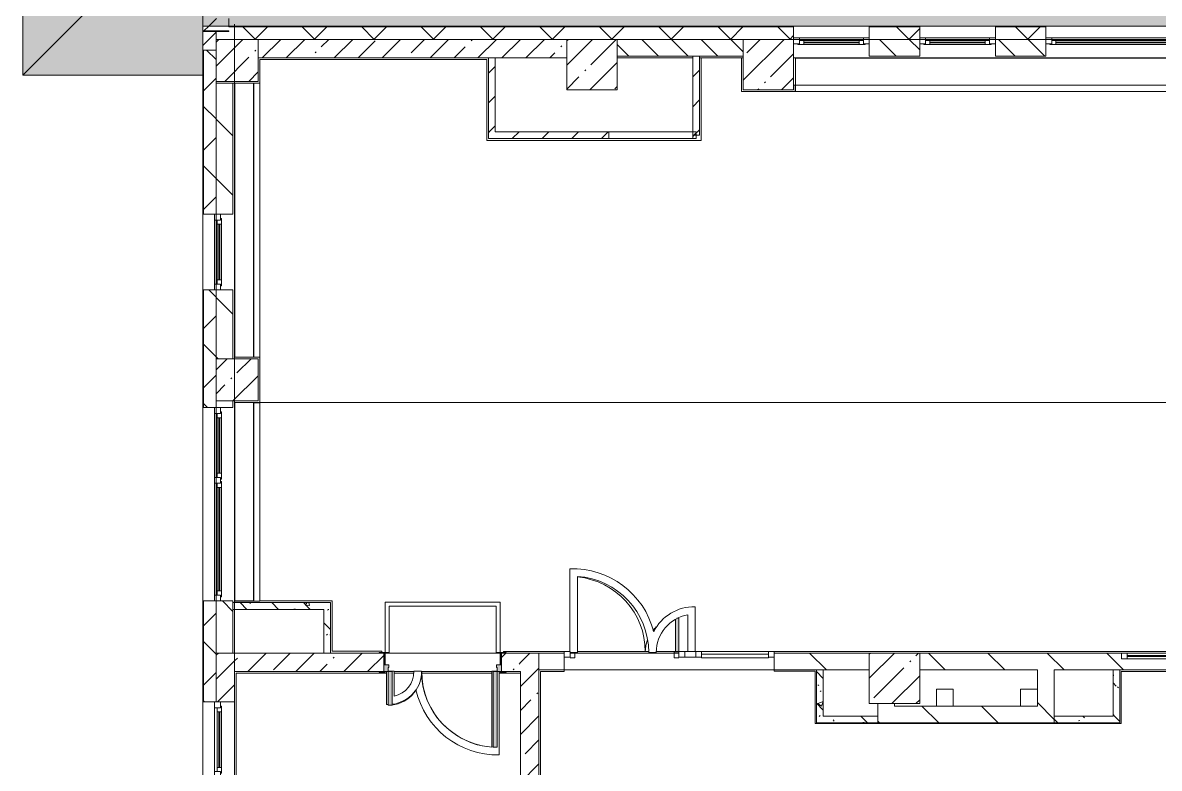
# Model space of a CAD drawing. Header units: millimetres. Extents: x 35355 to 234366, y -8553 to 29000.
# Drawn here: x 104945 to 118466, y 6530 to 15398 of the extents above; entities that cross this region are included whole.
import ezdxf

# ---------------------------------------------------------------- set-up
doc = ezdxf.new("R2010")
doc.units = ezdxf.units.MM
for name, color, linetype, lineweight in [('A-DETL-1', 7, 'Continuous', 5), ('A-GENM', 7, 'Continuous', 5), ('A-GLAZ-2', 7, 'Continuous', 5), ('A-GLAZ-CURT-3', 7, 'Continuous', 5), ('A-GLAZ-CWMG-3', 7, 'Continuous', 5), ('A-WALL', 7, 'Continuous', 9), ('A-WALL-2', 7, 'Continuous', 5), ('I-WALL-3', 7, 'Continuous', 5), ('S-COLS-1', 7, 'Continuous', 5), ('Оси', 7, 'Continuous', 9)]:
    doc.layers.add(name, color=color, linetype=linetype, lineweight=lineweight)
doc.layers.add('A-DETL-GENF-2', color=7, linetype='Continuous', lineweight=9, true_color=0xc0c0c0, transparency=0.4)
for name, color, linetype, lineweight, true_color in [('A-DETL-GENF-3', 7, 'Continuous', 5, 0xaaaaaa), ('A-DOOR-3', 7, 'Continuous', 5, 0xaaaaaa), ('A-DOOR-4', 7, 'Continuous', 5, 0xe2e2e2), ('A-DOOR-FRAM-4', 7, 'Continuous', 5, 0xe2e2e2), ('A-DOOR-FRAM-5', 7, 'Continuous', 5, 0xaaaaaa), ('A-FLOR-2', 7, 'Continuous', 5, 0xaaaaaa), ('A-GENM-1', 7, 'Continuous', 5, 0x737373), ('A-WALL-3', 7, 'Continuous', 5, 0x737373), ('I-WALL-2', 7, 'Continuous', 5, 0x737373), ('I-WALL-4', 7, 'Continuous', 5, 0x787878)]:
    doc.layers.add(name, color=color, linetype=linetype, lineweight=lineweight, true_color=true_color)
pattern_1 = [(135, (107356.5, 0), (-353.553, -353.553), [])]
pattern_2 = [(45, (107356.5, 0), (-353.5534, 353.5534), []), (135, (107356.5, 0), (-353.5534, -353.5534), [])]
pattern_3 = [(45, (107356.5, 0), (-285.123, 285.123), []), (45, (107641.6, 0), (-285.123, 285.123), [504.031, -100.806, 16.764, -84.042])]
pattern_4 = [(135, (107356.5, 0), (-377.17, -377.17), [533.4, -88.9, 17.78, -88.9]), (135, (107356.5, 376.94), (-377.17, -377.17), []), (50, (107356.5, 0), (637.645, -55.787), [66.675, -733.425]), (355, (107356.5, 0), (-123.35, 668.7), [53.34, -586.74]), (100.451, (107409.6, -4.65), (514.3, 612.908), [56.665, -623.315]), (46.184, (107356.5, 177.8), (948.776, -147.15), [100.01, -1100.14]), (96.636, (107435.6, 165.5), (830.91, 865.997), [85, -934.97]), (351.184, (107356.5, 177.8), (830.92, 865.99), [80.01, -880.11]), (21, (107445.4, 133.35), (530.65, -357.928), [66.675, -733.425]), (326, (107445.4, 133.35), (216.308, 644.66), [53.34, -586.74]), (71.451, (107489.6, 103.5), (746.96, 286.724), [56.665, -623.315]), (37.5, (107356.5, 0), (10.8105, 295.9426), [16.764, -562.864, 16.764, -578.866, -588.962]), (37.5, (107356.5, 0), (10.8105, 295.9426), [-1175.258, 16.764, -572.198]), (7.5, (107356.5, 0), (233.869, 350.632), [16.764, -322.834, 16.764, -549.529, -224.472]), (7.5, (107356.5, 0), (233.869, 350.632), [-905.891, 16.764, -207.708]), (327.5, (107158.24, 0), (474.568, -20.0513), [16.764, -205.486, 16.764, -676.656, -920.115]), (327.5, (107158.24, 0), (474.568, -20.0513), [-915.67, 16.764, -903.351]), (317.5, (107069.34, 0), (518.452, 88.993), [16.764, -272.161, 16.764, -443.738, -653.415]), (317.5, (107069.34, 0), (518.452, 88.993), [-749.427, 16.764, -636.65])]
pattern_5 = [(45, (107356.5, 0), (-176.7767, 176.7767), [])]

# ---------------------------------------------------------------- blocks, each defined once
blk = doc.blocks.new('парапет1 - парапет-18629556-3_6_2_птичка')
at = {"layer": 'A-GENM'}
for p, q in [((-2411, 14773), (-2411, 27400)), ((-268, 14773), (-2411, 14773))]:
    blk.add_line(p, q, dxfattribs=at)
at = {"layer": 'A-GENM-1'}
for p, q in [((-2409, 14775), (-1702, 15482)), ((-268, 15482), (-268, 14775))]:
    blk.add_line(p, q, dxfattribs=at)
blk = doc.blocks.new('BSC_Колонна _Прямоугольная - 500х500-V89-3_6_2_птичка')
at = {"layer": 'S-COLS-1'}
h = blk.add_hatch(dxfattribs=at)
h.set_pattern_fill('FP_116', color=256, style=0, pattern_type=2)
h.set_pattern_definition([(45, (-140, -14950), (-285.123, 285.123), []), (45, (145.12, -14950), (-285.123, 285.123), [504.031, -100.806, 16.764, -84.042])])
h.paths.add_polyline_path([(-250, -250), (250, -250), (250, 250), (-250, 250)])
for p, q in [((250, 250), (-250, 250)), ((-250, 250), (-250, -250)), ((250, -250), (250, 250)), ((-250, -250), (250, -250))]:
    blk.add_line(p, q, dxfattribs=at)
blk = doc.blocks.new('120_Окно_СКБ_1Ст - 120_Окно_СКБ_1Ст 900х2500_h_-20664874-3_6_2_птичка')
at = {"layer": 'A-GLAZ-2'}
for p, q in [((-450, -127), (-450, -57)), ((-450, -57), (-380, -57)), ((450, -57), (-450, -57)), ((-380, -127), (-450, -127)), ((-450, -127), (-400, -127)), ((-380, -127), (-400, -127)), ((-400, -127), (-400, -137)), ((-380, -57), (-380, -127)), ((380, -87), (-380, -87)), ((-380, -87), (-380, -127)), ((-330, -137), (-330, -87)), ((-330, -107), (330, -107)), ((330, -117), (-330, -117)), ((330, -137), (330, -87)), ((380, -127), (380, -57)), ((380, -57), (450, -57)), ((380, -127), (380, -87)), ((450, -127), (380, -127)), ((400, -127), (380, -127)), ((400, -127), (450, -127)), ((400, -137), (400, -127)), ((450, -57), (450, -127)), ((-400, -137), (400, -137)), ((400, -137), (-400, -137))]:
    blk.add_line(p, q, dxfattribs=at)
blk = doc.blocks.new('120_Окно_СКБ_2Ст - 120_Окно_СКБ_2Ст 2100х2400 _мал створка справа_-22446225-3_6_2_птичка')
at = {"layer": 'A-GLAZ-2'}
for p, q in [((-1050, -127), (-1050, -57)), ((-1050, -57), (-980, -57)), ((1050, -57), (-1050, -57)), ((-980, -127), (-1050, -127)), ((-1050, -127), (-1000, -127)), ((-980, -127), (-1000, -127)), ((-1000, -127), (-1000, -137)), ((-980, -57), (-980, -127)), ((150, -87), (-980, -87)), ((-980, -87), (-980, -127)), ((-930, -137), (-930, -87)), ((-930, -107), (100, -107)), ((100, -117), (-930, -117)), ((100, -137), (100, -87)), ((150, -127), (150, -57)), ((150, -57), (220, -57)), ((150, -127), (150, -87)), ((220, -127), (150, -127)), ((170, -127), (150, -127)), ((170, -127), (200, -127)), ((170, -137), (170, -127)), ((220, -127), (200, -127)), ((200, -127), (200, -137)), ((220, -57), (220, -127)), ((980, -87), (220, -87)), ((220, -87), (220, -127)), ((270, -137), (270, -87)), ((270, -107), (930, -107)), ((930, -117), (270, -117)), ((930, -137), (930, -87)), ((980, -127), (980, -57)), ((980, -57), (1050, -57)), ((980, -127), (980, -87)), ((1050, -127), (980, -127)), ((1000, -127), (980, -127)), ((1000, -127), (1050, -127)), ((1000, -137), (1000, -127)), ((1050, -57), (1050, -127)), ((-1000, -137), (170, -137)), ((170, -137), (-1000, -137)), ((200, -137), (1000, -137)), ((1000, -137), (200, -137))]:
    blk.add_line(p, q, dxfattribs=at)
blk = doc.blocks.new('120_Окно_СКБ_2Ст - 120_Окно_СКБ_2Ст 2300х2500 _мал створка справа_-22272277-3_6_2_птичка')
at = {"layer": 'A-GLAZ-2'}
for p, q in [((-1150, -127), (-1150, -57)), ((-1150, -57), (-1080, -57)), ((1150, -57), (-1150, -57)), ((-1080, -127), (-1150, -127)), ((-1150, -127), (-1100, -127)), ((-1080, -127), (-1100, -127)), ((-1100, -127), (-1100, -137)), ((-1080, -57), (-1080, -127)), ((250, -87), (-1080, -87)), ((-1080, -87), (-1080, -127)), ((-1030, -137), (-1030, -87)), ((-1030, -107), (200, -107)), ((200, -117), (-1030, -117)), ((200, -137), (200, -87)), ((250, -127), (250, -57)), ((250, -57), (320, -57)), ((250, -127), (250, -87)), ((320, -127), (250, -127)), ((270, -127), (250, -127)), ((270, -127), (300, -127)), ((270, -137), (270, -127)), ((320, -127), (300, -127)), ((300, -127), (300, -137)), ((320, -57), (320, -127)), ((1080, -87), (320, -87)), ((320, -87), (320, -127)), ((370, -137), (370, -87)), ((370, -107), (1030, -107)), ((1030, -117), (370, -117)), ((1030, -137), (1030, -87)), ((1080, -127), (1080, -57)), ((1080, -57), (1150, -57)), ((1080, -127), (1080, -87)), ((1150, -127), (1080, -127)), ((1100, -127), (1080, -127)), ((1100, -127), (1150, -127)), ((1100, -137), (1100, -127)), ((1150, -57), (1150, -127)), ((-1100, -137), (270, -137)), ((270, -137), (-1100, -137)), ((300, -137), (1100, -137)), ((1100, -137), (300, -137))]:
    blk.add_line(p, q, dxfattribs=at)
blk = doc.blocks.new('110_Дверь_СКБ_2Ст - Д-1 Лестничная клетка EIS60-24280000-3_6_2_птичка')
at = {"layer": 'A-DOOR-4'}
for points in [[(-637.5, 1010), (-637.5, 110), (-587.5, 110), (-587.5, 1010)], [(612.5, 510), (612.5, 110), (662.5, 110), (662.5, 510)], [(712.5, 30), (697.5, 30), (697.5, -110), (712.5, -110)]]:
    blk.add_hatch(color=256, dxfattribs=at).paths.add_polyline_path(points)
h = blk.add_hatch(color=256, dxfattribs=at)
h.paths.add_polyline_path([(712.5, 110), (662.5, 110), (662.5, 60), (652.5, 60), (652.5, 30), (712.5, 30), (712.5, 38.8)])
h.paths.add_polyline_path([(-687.5, 110), (-687.5, 30), (-627.5, 30), (-627.5, 60), (-637.5, 60), (-637.5, 110)])
at = {"layer": 'A-DOOR-FRAM-4'}
for points in [[(-742.5, 118), (-742.5, 110), (-672.5, 110), (-672.5, 118)], [(-672.5, 30), (-687.5, 30), (-687.5, -110), (-672.5, -110)], [(767.5, 118), (697.5, 118), (697.5, 110), (767.5, 110)], [(-672.5, -110), (-742.5, -110), (-742.5, -118), (-672.5, -118)], [(697.5, -110), (697.5, -118), (767.5, -118), (767.5, -110)]]:
    blk.add_hatch(color=256, dxfattribs=at).paths.add_polyline_path(points)
at = {"layer": 'A-DOOR-3'}
for p, q in [((-637.5, 1010), (-637.5, 110)), ((-587.5, 1010), (-637.5, 1010)), ((-587.5, 110), (-587.5, 1010)), ((662.5, 510), (612.5, 510)), ((612.5, 510), (612.5, 110)), ((662.5, 110), (662.5, 510)), ((-637.5, 110), (-587.5, 110)), ((612.5, 110), (662.5, 110))]:
    blk.add_line(p, q, dxfattribs=at)
for centre, radius, start, end in [((-637.5, 110), 900, 0, 90), ((662.5, 110), 400, 90, 180)]:
    blk.add_arc(centre, radius, start, end, dxfattribs=at)
at = {"layer": 'A-DOOR-FRAM-5'}
for p, q in [((-672.5, 118), (-742.5, 118)), ((-742.5, 118), (-742.5, 110)), ((-742.5, 110), (-672.5, 110)), ((-637.5, 110), (-687.5, 110)), ((-687.5, 110), (-687.5, 30)), ((-687.5, 30), (-627.5, 30)), ((-672.5, 30), (-687.5, 30)), ((-687.5, 30), (-687.5, -110)), ((-672.5, 110), (-672.5, 118)), ((-672.5, -110), (-672.5, 30)), ((-637.5, 60), (-637.5, 110)), ((-627.5, 60), (-637.5, 60)), ((-627.5, 30), (-627.5, 60)), ((662.5, 60), (652.5, 60)), ((652.5, 60), (652.5, 30)), ((652.5, 30), (712.5, 30)), ((662.5, 110), (662.5, 60)), ((712.5, 110), (662.5, 110)), ((767.5, 118), (697.5, 118)), ((697.5, 118), (697.5, 110)), ((697.5, 110), (767.5, 110)), ((712.5, 30), (697.5, 30)), ((697.5, 30), (697.5, -110)), ((712.5, 30), (712.5, 110)), ((712.5, -110), (712.5, 30)), ((767.5, 110), (767.5, 118)), ((-672.5, -110), (-742.5, -110)), ((-742.5, -110), (-742.5, -118)), ((-742.5, -118), (-672.5, -118)), ((-687.5, -110), (-672.5, -110)), ((-672.5, -118), (-672.5, -110)), ((697.5, -110), (712.5, -110)), ((767.5, -110), (697.5, -110)), ((697.5, -110), (697.5, -118)), ((697.5, -118), (767.5, -118)), ((767.5, -118), (767.5, -110))]:
    blk.add_line(p, q, dxfattribs=at)
blk = doc.blocks.new('120_Окно_СКБ_2Ст - 120_Окно_СКБ_2Ст 3100х2500 _мал_створка слева_ 2-V116-3_6_2_птичка')
at = {"layer": 'A-GLAZ-2'}
for p, q in [((-1550, -127), (-1550, -57)), ((-1550, -57), (-1480, -57)), ((1550, -57), (-1550, -57)), ((-1480, -127), (-1550, -127)), ((-1550, -127), (-1500, -127)), ((-1480, -127), (-1500, -127)), ((-1500, -127), (-1500, -137)), ((-1480, -57), (-1480, -127)), ((650, -87), (-1480, -87)), ((-1480, -87), (-1480, -127)), ((-1430, -137), (-1430, -87)), ((-1430, -107), (600, -107)), ((600, -117), (-1430, -117)), ((600, -137), (600, -87)), ((650, -127), (650, -57)), ((650, -57), (720, -57)), ((650, -127), (650, -87)), ((720, -127), (650, -127)), ((670, -127), (650, -127)), ((670, -127), (700, -127)), ((670, -137), (670, -127)), ((720, -127), (700, -127)), ((700, -127), (700, -137)), ((720, -57), (720, -127)), ((1480, -87), (720, -87)), ((720, -87), (720, -127)), ((770, -137), (770, -87)), ((770, -107), (1430, -107)), ((1430, -117), (770, -117)), ((1430, -137), (1430, -87)), ((1480, -127), (1480, -57)), ((1480, -57), (1550, -57)), ((1480, -127), (1480, -87)), ((1550, -127), (1480, -127)), ((1500, -127), (1480, -127)), ((1500, -127), (1550, -127)), ((1500, -137), (1500, -127)), ((1550, -57), (1550, -127)), ((-1500, -137), (670, -137)), ((670, -137), (-1500, -137)), ((700, -137), (1500, -137)), ((1500, -137), (700, -137))]:
    blk.add_line(p, q, dxfattribs=at)
blk = doc.blocks.new('BSC_Колонна _Прямоугольная - 600х600-V172-3_6_2_птичка')
at = {"layer": 'S-COLS-1'}
h = blk.add_hatch(dxfattribs=at)
h.set_pattern_fill('FP_156', color=256, style=0, pattern_type=2)
h.set_pattern_definition([(45, (-7960, -7600), (-285.123, 285.123), []), (45, (-7674.88, -7600), (-285.123, 285.123), [504.031, -100.806, 16.764, -84.042])])
h.paths.add_polyline_path([(300, -300), (300, 300), (-300, 300), (-300, -300)])
for p, q in [((300, 300), (-300, 300)), ((-300, 300), (-300, -300)), ((300, -300), (300, 300)), ((-300, -300), (300, -300))]:
    blk.add_line(p, q, dxfattribs=at)
blk = doc.blocks.new('120_Окно_СКБ_1Ст - 120_Окно_СКБ_1Ст_900х2500_h_-20705657-3_6_2_птичка')
at = {"layer": 'A-GLAZ-2'}
for p, q in [((-450, -127), (-450, -57)), ((-450, -57), (-380, -57)), ((450, -57), (-450, -57)), ((-380, -127), (-450, -127)), ((-450, -127), (-400, -127)), ((-380, -127), (-400, -127)), ((-400, -127), (-400, -137)), ((-380, -57), (-380, -127)), ((380, -87), (-380, -87)), ((-380, -87), (-380, -127)), ((-330, -137), (-330, -87)), ((-330, -107), (330, -107)), ((330, -117), (-330, -117)), ((330, -137), (330, -87)), ((380, -127), (380, -57)), ((380, -57), (450, -57)), ((380, -127), (380, -87)), ((450, -127), (380, -127)), ((400, -127), (380, -127)), ((400, -127), (450, -127)), ((400, -137), (400, -127)), ((450, -57), (450, -127)), ((-400, -137), (400, -137)), ((400, -137), (-400, -137))]:
    blk.add_line(p, q, dxfattribs=at)
blk = doc.blocks.new('BSC_Колонна _Прямоугольная - 500х500-V178-3_6_2_птичка')
at = {"layer": 'S-COLS-1'}
h = blk.add_hatch(dxfattribs=at)
h.set_pattern_fill('FP_166', color=256, style=0, pattern_type=2)
h.set_pattern_definition([(45, (-140, -11150), (-285.123, 285.123), []), (45, (145.12, -11150), (-285.123, 285.123), [504.031, -100.806, 16.764, -84.042])])
h.paths.add_polyline_path([(250, -250), (250, 250), (-250, 250), (-250, -250), (-137, -250)])
for p, q in [((250, 250), (-250, 250)), ((-250, 250), (-250, -250)), ((250, -250), (250, 250)), ((-250, -250), (250, -250))]:
    blk.add_line(p, q, dxfattribs=at)
blk = doc.blocks.new('Прямоугольный импост - 50 x 70 мм-V209-3_6_2_птичка')
at = {"layer": 'A-GLAZ-CWMG-3'}
for p, q in [((-70, 35), (0, 35)), ((-70, -35), (-70, 35)), ((0, 35), (0, -35)), ((0, -35), (-70, -35))]:
    blk.add_line(p, q, dxfattribs=at)
blk = doc.blocks.new('Дверь_Витражная_остекление_ - ДВН_ДАО_Главный вход_1200 в свету-V210-3_6_2_птичка')
at = {"layer": 'A-DOOR-4'}
blk.add_hatch(color=256, dxfattribs=at).paths.add_polyline_path([(647, 30), (647, 430), (635, 430), (607, 416), (607, 30), (626, 30)])
at = {"layer": 'A-DETL-GENF-3'}
for p, q in [((607, 416), (607, 30)), ((647, 430), (635, 430)), ((647, 35), (647, 430)), ((-592, -40), (-592, 23)), ((592, -40), (592, 30)), ((592, 30), (647, 30)), ((607, 30), (647, 30)), ((-647, -40), (-592, -40)), ((647, -40), (592, -40))]:
    blk.add_line(p, q, dxfattribs=at)
at = {"layer": 'A-DOOR-3'}
blk.add_line((647, 430), (647, 35), dxfattribs=at)
for centre, radius, start, end in [((-647, 30), 895, 360, 84.2645), ((647, 30), 400, 90, 93.429), ((647, 30), 400, 132.2351, 140.3871), ((647, 30), 400, 159.4182, 180)]:
    blk.add_arc(centre, radius, start, end, dxfattribs=at)
blk = doc.blocks.new('Системная панель - Стемалит - 40мм-32257327-3_6_2_птичка')
at = {"layer": 'A-GLAZ-CURT-3'}
for p, q in [((65, 35), (-65, 35)), ((-65, 35), (-65, -35)), ((65, -35), (65, 35)), ((-65, -35), (65, -35))]:
    blk.add_line(p, q, dxfattribs=at)
blk = doc.blocks.new('Прямоугольный импост - 50 x 70 мм-31687886-3_6_2_птичка')
at = {"layer": 'A-GLAZ-CWMG-3'}
for p, q in [((-35, 35), (35, 35)), ((-35, -35), (-35, 35)), ((35, 35), (35, -35)), ((35, -35), (-35, -35))]:
    blk.add_line(p, q, dxfattribs=at)
blk = doc.blocks.new('Прямоугольный импост - 50 x 70 мм-31701779-3_6_2_птичка')
at = {"layer": 'A-GLAZ-CWMG-3'}
for p, q in [((0, 35), (-70, 35)), ((-70, 35), (-70, -35)), ((0, -35), (0, 35)), ((-70, -35), (0, -35))]:
    blk.add_line(p, q, dxfattribs=at)
blk = doc.blocks.new('Системная панель - Стекло - 40мм-V211-3_6_2_птичка')
at = {"layer": 'A-GLAZ-CURT-3'}
for p, q in [((397.5, 0), (-397.5, 0)), ((-397.5, 0), (-397.5, -40)), ((397.5, -40), (397.5, 0)), ((-397.5, -40), (397.5, -40))]:
    blk.add_line(p, q, dxfattribs=at)
blk = doc.blocks.new('Прямоугольный импост - 50 x 70 мм-31702100-3_6_2_птичка')
at = {"layer": 'A-GLAZ-CWMG-3'}
for p, q in [((-35, 35), (35, 35)), ((-35, -35), (-35, 35)), ((35, 35), (35, -35)), ((35, -35), (-35, -35))]:
    blk.add_line(p, q, dxfattribs=at)
blk = doc.blocks.new('Прямоугольный импост - 50 x 70 мм-31720914-3_6_2_птичка')
at = {"layer": 'A-GLAZ-CWMG-3'}
blk.add_line((32940, 7920), (32145, 7920), dxfattribs=at)
blk = doc.blocks.new('120_Окно_СКБ_1Ст - 120_Окно_СКБ_1Ст 400х800 EI30-24230873-3_6_2_птичка')
at = {"layer": 'A-GLAZ-2'}
for p, q in [((-400, 30), (-400, 100)), ((-400, 100), (-330, 100)), ((400, 100), (-400, 100)), ((-330, 30), (-400, 30)), ((-400, 30), (400, 30)), ((-330, 100), (-330, 30)), ((330, 70), (-330, 70)), ((330, 60), (-330, 60)), ((330, 30), (330, 100)), ((330, 100), (400, 100)), ((400, 30), (330, 30)), ((400, 100), (400, 30))]:
    blk.add_line(p, q, dxfattribs=at)
blk = doc.blocks.new('Зашивка приборов отопления34 - Зашивка приборов отопления-33324488-3_6_2_птичка')
at = {"layer": 'A-WALL-2'}
for p, q in [((34188, 26888), (34188, 26567)), ((40348, 26888), (34188, 26888)), ((40348, 26567), (40348, 26888)), ((34188, 26567), (40348, 26567)), ((40348, 26567), (34188, 26567)), ((34188, 26567), (34188, 26492)), ((40348, 26492), (40348, 26567)), ((34188, 26492), (40348, 26492))]:
    blk.add_line(p, q, dxfattribs=at)
blk = doc.blocks.new('Зашивка приборов отопления35 - Зашивка приборов отопления-33324623-3_6_2_птичка')
at = {"layer": 'A-WALL-2'}
for p, q in [((34188, 26793), (34188, 26567)), ((37448, 26793), (34188, 26793)), ((37448, 26567), (37448, 26793)), ((34188, 26567), (37448, 26567)), ((37448, 26567), (34188, 26567)), ((34188, 26567), (34188, 26492)), ((37448, 26492), (37448, 26567)), ((34188, 26492), (37448, 26492))]:
    blk.add_line(p, q, dxfattribs=at)
blk = doc.blocks.new('Зашивка приборов отопления36 - Зашивка приборов отопления-33324807-3_6_2_птичка')
at = {"layer": 'A-WALL-2'}
for p, q in [((34188, 26793), (34188, 26567)), ((36549, 26793), (34188, 26793)), ((36549, 26567), (36549, 26793)), ((34188, 26567), (36549, 26567)), ((36545, 26567), (34188, 26567)), ((34188, 26567), (34188, 26492)), ((36545, 26492), (36545, 26567)), ((34188, 26492), (36545, 26492))]:
    blk.add_line(p, q, dxfattribs=at)

msp = doc.modelspace()

# ---------------------------------------------------------------- hatches: boundary and pattern name
at = {"layer": 'A-DETL-GENF-2'}
msp.add_hatch(color=256, dxfattribs=at).paths.add_polyline_path([(104947.4, 14774.9), (107088.5, 14774.9), (107088.5, 15358), (146116.5, 15358), (146116.5, 23888.3), (141284.6, 23888.3), (141284.6, 27398.1), (104947.4, 27398.1), (104947.4, 15271.3)])
at = {"layer": 'A-WALL-2'}
h = msp.add_hatch(dxfattribs=at)
h.set_pattern_fill('FP_99', color=256, style=0, pattern_type=2)
h.set_pattern_definition(pattern_2)
h.paths.add_polyline_path([(136257.6, 15200), (139466.5, 15200), (139466.5, 15350), (137373.5, 15349), (137373.5, 15288), (137366.5, 15285), (136593.5, 15288), (136593.5, 15350), (132966.7, 15349), (132966.7, 15288), (132959.7, 15285), (131786.7, 15288), (131786.7, 15350), (127146.5, 15349), (127146.5, 15288), (127139.5, 15285), (126366.5, 15288), (126366.5, 15350), (122139.5, 15349), (122139.5, 15288), (122132.5, 15285), (121959.5, 15288), (121959.3, 15350), (120216.5, 15350), (120216.5, 15200), (134393.3, 15200)])
h.paths.add_polyline_path([(145666.6, 15200), (145666.6, 15350), (145166.5, 15350), (145166.5, 15200), (145579.5, 15200)])
h.paths.add_polyline_path([(142016.5, 15200), (142766.5, 15200), (142766.5, 15350), (142016.5, 15350)])
h.paths.add_polyline_path([(140966.5, 15200), (141116.5, 15200), (141116.5, 15350), (140966.5, 15350), (140966.5, 15271.3)])
h.paths.add_polyline_path([(116516.5, 15200), (117116.5, 15200), (117116.5, 15350), (116516.5, 15350)])
h.paths.add_polyline_path([(113516.5, 15200), (114116.5, 15200), (114116.5, 15350), (107396.5, 15350), (107396.5, 15293), (107246.5, 15293), (107246.5, 15200), (112020.9, 15200)])
h.paths.add_polyline_path([(115616.5, 15200), (115616.5, 15350), (115016.5, 15350), (115016.5, 15200)])
h.paths.add_polyline_path([(140596.5, 15200), (140591.5, 15350), (140366.5, 15350), (140366.5, 15200)])
h = msp.add_hatch(dxfattribs=at)
h.set_pattern_fill('FP_97', color=256, style=0, pattern_type=2)
h.set_pattern_definition([(135, (107356.5, 0), (-176.7767, -176.7767), [])])
h.paths.add_polyline_path([(120410.5, 15000), (121066.5, 15000), (121066.5, 15200), (120216.5, 15200), (120216.5, 15000), (120317.7, 15000)])
h.paths.add_polyline_path([(112016.5, 15000), (113516.5, 15000), (113516.5, 15200), (112016.5, 15200)])
h.paths.add_polyline_path([(116681.8, 15000), (117116.5, 15000), (117116.5, 15200), (116516.5, 15200), (116516.5, 15000)])
h.paths.add_polyline_path([(115616.5, 15000), (115616.5, 15200), (115016.5, 15200), (115016.5, 15000)])
h = msp.add_hatch(dxfattribs=at)
h.set_pattern_fill('FP_99', color=256, style=0, pattern_type=2)
h.set_pattern_definition(pattern_2)
h.paths.add_polyline_path([(107088.5, 14973), (107096.5, 14973), (107096.5, 15073), (107088.5, 15073)])
h = msp.add_hatch(dxfattribs=at)
h.set_pattern_fill('FP_99', color=256, style=0, pattern_type=2)
h.set_pattern_definition(pattern_2)
h.paths.add_polyline_path([(107096.5, -100), (107246.5, -100), (107246.5, 5220), (107096.5, 5220), (107096.5, 1966.6)])
h.paths.add_polyline_path([(107096.5, 7320), (107246.5, 7320), (107246.5, 8520), (107096.5, 8520), (107096.5, 7751.2)])
h.paths.add_polyline_path([(107246.5, 10820), (107246.5, 12220), (107096.5, 12220), (107096.5, 10820)])
h.paths.add_polyline_path([(107096.5, 13120), (107246.5, 13120), (107246.5, 15073), (107096.5, 15073), (107096.5, 13535.9)])
h = msp.add_hatch(dxfattribs=at)
h.set_pattern_fill('FP_99', color=256, style=0, pattern_type=2)
h.set_pattern_definition(pattern_2)
h.paths.add_polyline_path([(107096.5, 14923), (107096.5, 14973), (107088.5, 14973), (107088.5, 14923)])
at = {"layer": 'I-WALL-3'}
h = msp.add_hatch(dxfattribs=at)
h.set_pattern_fill('FP_99', color=256, style=0, pattern_type=2)
h.set_pattern_definition(pattern_2)
h.paths.add_polyline_path([(107396.5, 15358), (107396.5, 15450), (107088.5, 15450), (107088.5, 15358), (107360, 15358)])
h = msp.add_hatch(dxfattribs=at)
h.set_pattern_fill('FP_99', color=256, style=0, pattern_type=2)
h.set_pattern_definition(pattern_2)
h.paths.add_polyline_path([(107088.5, 15300), (107396.5, 15300), (107396.5, 15358), (107088.5, 15358), (107088.5, 15341.3)])
h = msp.add_hatch(dxfattribs=at)
h.set_pattern_fill('FP_95', color=256, style=0, pattern_type=2)
h.set_pattern_definition(pattern_3)
h.paths.add_polyline_path([(107096.5, 15073), (107246.5, 15073), (107246.5, 15293), (107088.5, 15293), (107093.5, 15073)])
h = msp.add_hatch(dxfattribs=at)
h.set_pattern_fill('FP_95', color=256, style=0, pattern_type=2)
h.set_pattern_definition(pattern_3)
h.paths.add_polyline_path([(111416.5, 14980), (111416.5, 15200), (107746.5, 15200), (107746.5, 14980), (110566.5, 14980)])
h = msp.add_hatch(dxfattribs=at)
h.set_pattern_fill('FP_100', color=256, style=0, pattern_type=2)
h.set_pattern_definition(pattern_5)
h.paths.add_polyline_path([(110566.5, 14100), (110566.5, 14980), (110486.5, 14980), (110486.5, 14100)])
h = msp.add_hatch(dxfattribs=at)
h.set_pattern_fill('FP_100', color=256, style=0, pattern_type=2)
h.set_pattern_definition(pattern_5)
h.paths.add_polyline_path([(112996.5, 14060), (112996.5, 15000), (112916.5, 15000), (112916.5, 14060)])
h = msp.add_hatch(dxfattribs=at)
h.set_pattern_fill('FP_98', color=256, style=0, pattern_type=2)
h.set_pattern_definition(pattern_1)
h.paths.add_polyline_path([(107246.5, 7900), (107446.5, 7900), (107446.5, 8520), (107246.5, 8520), (107246.5, 8329.7)])
h.paths.add_polyline_path([(107246.5, 10820), (107446.5, 10820), (107446.5, 10900), (107246.5, 10900)])
h.paths.add_polyline_path([(107446.5, 11400), (107446.5, 12220), (107246.5, 12220), (107246.5, 11400), (107360, 11400)])
h.paths.add_polyline_path([(107246.5, 13120), (107446.5, 13120), (107446.5, 14680), (107246.5, 14680), (107246.5, 13535.9)])
h = msp.add_hatch(dxfattribs=at)
h.set_pattern_fill('FP_100', color=256, style=0, pattern_type=2)
h.set_pattern_definition(pattern_5)
h.paths.add_polyline_path([(112956.5, 14020), (112956.5, 14100), (112916.5, 14100), (112916.5, 14020)])
h.paths.add_polyline_path([(111916.5, 14020), (111916.5, 14100), (110486.5, 14100), (110486.5, 14020)])
h = msp.add_hatch(dxfattribs=at)
h.set_pattern_fill('FP_95', color=256, style=0, pattern_type=2)
h.set_pattern_definition(pattern_3)
h.paths.add_polyline_path([(107246.5, -100), (107466.5, -100), (107466.5, 5220), (107246.5, 5220), (107246.5, 1966.6)])
h.paths.add_polyline_path([(107466.5, 7320), (107466.5, 7900), (107246.5, 7900), (107246.5, 7320)])
h = msp.add_hatch(dxfattribs=at)
h.set_pattern_fill('FP_95', color=256, style=0, pattern_type=2)
h.set_pattern_definition(pattern_3)
h.paths.add_polyline_path([(110696.5, 7680), (110866.5, 7680), (110866.5, 7900), (110641.5, 7900), (110641.5, 7680)])
h.paths.add_polyline_path([(109224.3, 7680), (109241.5, 7680), (109241.5, 7900), (107466.5, 7900), (107466.5, 7680), (109186.5, 7680)])
h = msp.add_hatch(dxfattribs=at)
h.set_pattern_fill('FP_95', color=256, style=0, pattern_type=2)
h.set_pattern_definition(pattern_3)
h.paths.add_polyline_path([(111086.5, -100), (111086.5, 7900), (110866.5, 7900), (110866.5, -100)])
h = msp.add_hatch(dxfattribs=at)
h.set_pattern_fill('FP_98', color=256, style=0, pattern_type=2)
h.set_pattern_definition(pattern_1)
h.paths.add_polyline_path([(123566.5, 7700), (124016.5, 7700), (124016.5, 7900), (122365.8, 7900), (122365.8, 7700), (123486.5, 7700)])
h.paths.add_polyline_path([(111088.7, 7700), (111386.5, 7700), (111386.5, 7900), (111086.5, 7900), (111086.5, 7700)])
h.paths.add_polyline_path([(115016.5, 7700), (115016.5, 7900), (113886.5, 7900), (113886.5, 7700), (114467.5, 7700)])
h.paths.add_polyline_path([(115616.5, 7700), (119516.5, 7700), (119516.5, 7900), (118816.5, 7900), (118816.5, 7830), (118016.5, 7830), (118016.5, 7900), (115616.5, 7900), (115616.5, 7789.5)])
h.paths.add_polyline_path([(120925.8, 7700), (120925.8, 7900), (120116.5, 7900), (120116.5, 7700)])
h = msp.add_hatch(dxfattribs=at)
h.set_pattern_fill('FP_98', color=256, style=0, pattern_type=2)
h.set_pattern_definition(pattern_1)
h.paths.add_polyline_path([(117216.5, 7070), (117216.5, 7700), (117016.5, 7700), (117016.5, 7070)])
h = msp.add_hatch(dxfattribs=at)
h.set_pattern_fill('FP_98', color=256, style=0, pattern_type=2)
h.set_pattern_definition(pattern_1)
h.paths.add_polyline_path([(115316.5, 7070), (115316.5, 7300), (115116.5, 7300), (115116.5, 7070)])
h = msp.add_hatch(dxfattribs=at)
h.set_pattern_fill('FP_98', color=256, style=0, pattern_type=2)
h.set_pattern_definition(pattern_1)
h.paths.add_polyline_path([(117016.5, 7070), (117016.5, 7270), (115316.5, 7270), (115316.5, 7070), (115749.6, 7070)])
at = {"layer": 'I-WALL-4'}
h = msp.add_hatch(dxfattribs=at)
h.set_pattern_fill('FP_105', color=256, style=0, pattern_type=2)
h.set_pattern_definition(pattern_4)
h.paths.add_polyline_path([(108526.5, 8420), (108606.5, 8420), (108606.5, 8500), (107446.5, 8500), (107446.5, 8420), (108292.1, 8420)])
h = msp.add_hatch(dxfattribs=at)
h.set_pattern_fill('FP_105', color=256, style=0, pattern_type=2)
h.set_pattern_definition(pattern_4)
h.paths.add_polyline_path([(108606.5, 7900), (108606.5, 8420), (108526.5, 8420), (108526.5, 7900)])
h = msp.add_hatch(dxfattribs=at)
h.set_pattern_fill('FP_105', color=256, style=0, pattern_type=2)
h.set_pattern_definition(pattern_4)
h.paths.add_polyline_path([(114467.5, 7070), (114467.5, 7700), (114387.5, 7700), (114387.5, 7070)])
h = msp.add_hatch(dxfattribs=at)
h.set_pattern_fill('FP_105', color=256, style=0, pattern_type=2)
h.set_pattern_definition(pattern_4)
h.paths.add_polyline_path([(117996.5, 7150), (117996.5, 7700), (117916.5, 7700), (117916.5, 7150)])
h = msp.add_hatch(dxfattribs=at)
h.set_pattern_fill('FP_105', color=256, style=0, pattern_type=2)
h.set_pattern_definition(pattern_4)
h.paths.add_polyline_path([(115116.5, 7070), (115116.5, 7150), (114467.5, 7150), (114467.5, 7070)])
h = msp.add_hatch(dxfattribs=at)
h.set_pattern_fill('FP_105', color=256, style=0, pattern_type=2)
h.set_pattern_definition(pattern_4)
h.paths.add_polyline_path([(117216.5, 7070), (117996.5, 7070), (117996.5, 7150), (117216.5, 7150)])
at = {"layer": 'S-COLS-1'}
h = msp.add_hatch(dxfattribs=at)
h.set_pattern_fill('FP_95', color=256, style=0, pattern_type=2)
h.set_pattern_definition(pattern_3)
h.paths.add_polyline_path([(112016.5, 14600), (112016.5, 15200), (111416.5, 15200), (111416.5, 14600)])
h = msp.add_hatch(dxfattribs=at)
h.set_pattern_fill('FP_95', color=256, style=0, pattern_type=2)
h.set_pattern_definition(pattern_3)
h.paths.add_polyline_path([(113516.5, 14600), (114116.5, 14600), (114116.5, 15200), (113516.5, 15200), (113516.5, 15000)])

# ---------------------------------------------------------------- linework, layer by layer
at = {"layer": 'A-DETL-1'}
for p, q in [((104947.4, 27398.1), (104947.4, 14774.9)), ((107088.5, 14774.9), (107088.5, 15358)), ((107088.5, 15358), (145666.6, 15358)), ((104947.4, 14774.9), (107088.5, 14774.9))]:
    msp.add_line(p, q, dxfattribs=at)
at = {"layer": 'A-FLOR-2'}
for p, q in [((110467.5, 14959), (107767.5, 14959)), ((107767.5, 14959), (107767.5, 14679)), ((110467.5, 13999), (110467.5, 14959)), ((113496.5, 14979), (113017.5, 14979)), ((113017.5, 14979), (113017.5, 13999)), ((113496.5, 14580), (113496.5, 14979)), ((120297.7, 14980), (114116.5, 14980)), ((107466.5, 14680), (107466.5, 11420)), ((107691.5, 14680), (107466.5, 14680)), ((107691.5, 11420), (107691.5, 14680)), ((114116.5, 14655), (120297.7, 14655)), ((114136.5, 14655), (114136.5, 14580)), ((114136.5, 14580), (113496.5, 14580)), ((113017.5, 13999), (110467.5, 13999)), ((107466.5, 11420), (107691.5, 11420)), ((107767.5, 11419), (107767.5, 10880)), ((107467.5, 10880), (107467.5, 8521)), ((107691.5, 10880), (107467.5, 10880)), ((107691.5, 8521), (107691.5, 10880)), ((120317.7, 10880), (107692.5, 10880)), ((111454.6, 8902), (111454.6, 7920)), ((111544.6, 7907.6), (111544.6, 8810.8)), ((107467.5, 8521), (107691.5, 8521)), ((107767.5, 8521), (108626.5, 8521)), ((108626.5, 8521), (108626.5, 7921)), ((109256.3, 8506.5), (109256.3, 7908)), ((110626.2, 8506.5), (109256.3, 8506.5)), ((109306.3, 7906.5), (109306.3, 8456.5)), ((109306.3, 8456.5), (110576.2, 8456.5)), ((110576.2, 8456.5), (110576.2, 7906.5)), ((110626.2, 7906.5), (110626.2, 8506.5)), ((112943.8, 7920), (112943.8, 8451.5)), ((112856.3, 8354.4), (112856.3, 7920)), ((108626.5, 7921), (109216.5, 7921)), ((109216.5, 7921), (109216.5, 7908)), ((109256.5, 7906.5), (109306.3, 7906.5)), ((110576.2, 7906.5), (110626.2, 7906.5)), ((110666.5, 7908), (110666.5, 7920)), ((110666.5, 7920), (111386.5, 7920)), ((111456.5, 7907.6), (111544.6, 7907.6)), ((111544.6, 7920), (112392.2, 7920)), ((112392.9, 7907.6), (112482.9, 7907.6)), ((112483.9, 7920), (112751.5, 7920)), ((120940.7, 7920), (113886.5, 7920)), ((109273.5, 7659), (107486.5, 7659)), ((107486.5, 7659), (107486.5, 5520)), ((109273.5, 7680), (109273.5, 7288.3)), ((109363.5, 7682.7), (109291.5, 7682.7)), ((109363.5, 7385.6), (109363.5, 7682.7)), ((109597.4, 7659), (109363.5, 7659)), ((109689.7, 7682.7), (109599.7, 7682.7)), ((110524.7, 7659), (109691.1, 7659)), ((110591.5, 7682.7), (110524.7, 7682.7)), ((110524.7, 7682.7), (110524.7, 6780.4)), ((110614.7, 6687.9), (110614.7, 7680)), ((110866.5, 7659), (110614.7, 7659)), ((111386.5, 7680), (111106.5, 7680)), ((111106.5, 7680), (111106.5, 140.5)), ((111386.5, 7700), (111386.5, 7680)), ((113886.5, 7685.5), (113886.5, 7700)), ((114371.5, 7685.5), (113886.5, 7685.5)), ((114371.5, 7060.5), (114371.5, 7685.5)), ((118821.5, 7680.5), (118011.5, 7680.5)), ((118011.5, 7680.5), (118011.5, 7060.5)), ((115816.5, 7470), (116016.5, 7470)), ((115816.5, 7270), (115816.5, 7470)), ((116016.5, 7470), (116016.5, 7270)), ((116816.5, 7470), (117016.5, 7470)), ((116816.5, 7270), (116816.5, 7470)), ((118011.5, 7060.5), (114371.5, 7060.5))]:
    msp.add_line(p, q, dxfattribs=at)
for centre, radius, start, end in [((111487.9, 7907.6), 995, 14.33829, 91.91881), ((111487.9, 7907.6), 905, 360, 86.40894), ((112936.9, 7907.6), 544, 89.27649, 153.06648), ((112936.9, 7907.6), 454, 100.22924, 180), ((109294.7, 7682.7), 305, 283.0427, 0), ((110594.7, 7682.7), 905, 180, 265.56313), ((109294.7, 7682.7), 395, 276.84991, 326.45952), ((110594.7, 7682.7), 995, 192.67054, 271.1511), ((109294.7, 7682.7), 395, 266.92799, 269.53797)]:
    msp.add_arc(centre, radius, start, end, dxfattribs=at)
at = {"layer": 'A-WALL'}
for p, q in [((107088.5, 15300), (107396.5, 15300)), ((107088.5, 15295), (107396.5, 15295)), ((107396.5, 15293), (107246.5, 15293)), ((107246.5, 15293), (107246.5, 15200)), ((107396.5, 15358), (107396.5, 15350)), ((114116.5, 15353), (107396.5, 15353)), ((114116.5, 15350), (107396.5, 15350)), ((107396.5, 15300), (107396.5, 15293)), ((115616.5, 15353), (115016.5, 15353)), ((115616.5, 15350), (115016.5, 15350)), ((117116.5, 15353), (116516.5, 15353)), ((117116.5, 15350), (116516.5, 15350)), ((113516.5, 15200), (112016.5, 15200)), ((112016.5, 15200), (113516.5, 15200)), ((115616.5, 15200), (115016.5, 15200)), ((115016.5, 15200), (115616.5, 15200)), ((117116.5, 15200), (116516.5, 15200)), ((116516.5, 15200), (117116.5, 15200)), ((107096.5, 15073), (107096.5, 13120)), ((107096.5, 15073), (107246.5, 15073)), ((107088.5, 14973), (107096.5, 14973)), ((107088.5, 14923), (107096.5, 14923)), ((110566.5, 14980), (110486.5, 14980)), ((112996.5, 15000), (112916.5, 15000)), ((107088.5, 14843), (107096.5, 14843)), ((107093.5, 14843), (107093.5, 13120)), ((107246.5, 13120), (107246.5, 14680)), ((107093.5, 12220), (107093.5, 10820)), ((107096.5, 12220), (107096.5, 10820)), ((107246.5, 11400), (107246.5, 12220)), ((107246.5, 10820), (107246.5, 10900)), ((107093.5, 8520), (107093.5, 7320)), ((107096.5, 8520), (107096.5, 7320)), ((107246.5, 7320), (107246.5, 8520)), ((107446.5, 8500), (107446.5, 8420)), ((107246.5, 7900), (107446.5, 7900)), ((108526.5, 7900), (108606.5, 7900)), ((111086.5, 7900), (111086.5, 7700)), ((114467.5, 7700), (114387.5, 7700)), ((117996.5, 7700), (117916.5, 7700)), ((115116.5, 7070), (115116.5, 7150)), ((117216.5, 7150), (117216.5, 7070))]:
    msp.add_line(p, q, dxfattribs=at)
at = {"layer": 'A-WALL-2'}
for p, q in [((114116.5, 15200), (114116.5, 15358)), ((115016.5, 15358), (115016.5, 15000)), ((115616.5, 15000), (115616.5, 15358)), ((116516.5, 15358), (116516.5, 15000)), ((117116.5, 15000), (117116.5, 15358)), ((107746.5, 15200), (112016.5, 15200)), ((112016.5, 15200), (112016.5, 15000)), ((113516.5, 15000), (113516.5, 15200)), ((114116.5, 15200), (113516.5, 15200)), ((116516.5, 15200), (115616.5, 15200)), ((120216.5, 15200), (117116.5, 15200)), ((112016.5, 15000), (112916.5, 15000)), ((112996.5, 15000), (113516.5, 15000)), ((115016.5, 15000), (115616.5, 15000)), ((116516.5, 15000), (117116.5, 15000)), ((107088.5, 14772.9), (107088.5, -258)), ((107246.5, 14680), (107246.5, 14700)), ((107088.5, 13120), (107246.5, 13120)), ((107246.5, 13120), (107246.5, 12220)), ((107246.5, 12220), (107088.5, 12220)), ((107088.5, 10820), (107246.5, 10820)), ((107246.5, 10820), (107246.5, 8520)), ((107246.5, 8520), (107088.5, 8520)), ((107088.5, 7320), (107246.5, 7320))]:
    msp.add_line(p, q, dxfattribs=at)
at = {"layer": 'A-WALL-3'}
msp.add_line((121889.5, 15358), (107396.5, 15358), dxfattribs=at)
at = {"layer": 'I-WALL-2'}
msp.add_line((107396.5, 15358), (107396.5, 15450), dxfattribs=at)
at = {"layer": 'I-WALL-3'}
for p, q in [((107088.5, 15293), (107246.5, 15293)), ((111416.5, 15200), (107746.5, 15200)), ((111416.5, 14980), (111416.5, 15200)), ((114116.5, 15200), (115016.5, 15200)), ((107746.5, 14980), (110486.5, 14980)), ((110486.5, 14980), (110486.5, 14020)), ((110566.5, 14100), (110566.5, 14980)), ((110566.5, 14980), (111416.5, 14980)), ((112916.5, 14980), (112016.5, 14980)), ((112916.5, 15000), (112916.5, 14020)), ((112996.5, 14060), (112996.5, 15000)), ((113516.5, 14980), (112996.5, 14980)), ((107466.5, 14680), (107246.5, 14680)), ((107446.5, 13120), (107446.5, 14680)), ((112956.5, 14100), (110566.5, 14100)), ((111916.5, 14020), (111916.5, 14100)), ((112956.5, 14020), (112956.5, 14100)), ((110486.5, 14020), (112956.5, 14020)), ((112916.5, 14060), (112996.5, 14060)), ((107246.5, 13120), (107446.5, 13120)), ((107246.5, 12220), (107246.5, 13120)), ((107446.5, 12220), (107246.5, 12220)), ((107446.5, 11400), (107446.5, 12220)), ((107466.5, 11420), (107466.5, 11400)), ((107246.5, 10820), (107446.5, 10820)), ((107246.5, 8520), (107246.5, 10820)), ((107446.5, 10820), (107446.5, 10900)), ((107466.5, 10900), (107466.5, 8500)), ((107446.5, 8520), (107246.5, 8520)), ((107446.5, 8500), (107446.5, 8520)), ((108606.5, 8500), (107446.5, 8500)), ((107446.5, 7900), (107446.5, 8420)), ((107446.5, 8420), (108526.5, 8420)), ((107466.5, 8420), (107466.5, 7900)), ((108526.5, 8420), (108526.5, 7900)), ((108606.5, 7900), (108606.5, 8500)), ((108526.5, 7900), (107446.5, 7900)), ((109186.5, 7900), (108606.5, 7900)), ((109256.5, 7900), (110626.5, 7900)), ((111386.5, 7900), (110696.5, 7900)), ((111386.5, 7700), (111386.5, 7900)), ((111456.5, 7900), (112751.5, 7900)), ((115016.5, 7900), (113886.5, 7900)), ((113886.5, 7900), (113886.5, 7700)), ((118016.5, 7900), (115616.5, 7900)), ((107466.5, 120), (107466.5, 7680)), ((107466.5, 7680), (109186.5, 7680)), ((109599.4, 7680), (109363.5, 7680)), ((110524.7, 7680), (109690.4, 7680)), ((110696.5, 7680), (110866.5, 7680)), ((110866.5, 7680), (110866.5, 120)), ((114387.5, 7700), (111086.5, 7700)), ((111086.5, -100), (111086.5, 7700)), ((114387.5, 7700), (114387.5, 7070)), ((114467.5, 7700), (115016.5, 7700)), ((114467.5, 7150), (114467.5, 7700)), ((115616.5, 7700), (117016.5, 7700)), ((117016.5, 7700), (117016.5, 7270)), ((117216.5, 7700), (117916.5, 7700)), ((117216.5, 7150), (117216.5, 7700)), ((117916.5, 7700), (117916.5, 7150)), ((117996.5, 7700), (118836.5, 7700)), ((117996.5, 7070), (117996.5, 7700)), ((107246.5, 7320), (107466.5, 7320)), ((115116.5, 7300), (115116.5, 7150)), ((115316.5, 7270), (115316.5, 7300)), ((117016.5, 7270), (115316.5, 7270)), ((114387.5, 7070), (117996.5, 7070)), ((115116.5, 7150), (114467.5, 7150)), ((117916.5, 7150), (117216.5, 7150))]:
    msp.add_line(p, q, dxfattribs=at)
at = {"layer": 'S-COLS-1'}
for p, q in [((112016.5, 15200), (111416.5, 15200)), ((111416.5, 15200), (111416.5, 14600)), ((112016.5, 14600), (112016.5, 15200)), ((114116.5, 15200), (113516.5, 15200)), ((113516.5, 15200), (113516.5, 15000)), ((114116.5, 14600), (114116.5, 15200)), ((113516.5, 15000), (113516.5, 14600)), ((111416.5, 14600), (112016.5, 14600)), ((113516.5, 14600), (114116.5, 14600))]:
    msp.add_line(p, q, dxfattribs=at)
at = {"layer": 'Оси'}
msp.add_line((107466.5, 5439), (107466.5, 15380), dxfattribs=at)

# ---------------------------------------------------------------- block references
at = {"layer": 'A-DOOR-3'}
msp.add_blockref('Дверь_Витражная_остекление_ - ДВН_ДАО_Главный вход_1200 в свету-V210-3_6_2_птичка', (112104, 7885), dxfattribs=at)
at = {"layer": 'A-DOOR-3', "rotation": 180}
msp.add_blockref('110_Дверь_СКБ_2Ст - Д-1 Лестничная клетка EIS60-24280000-3_6_2_птичка', (109954, 7790), dxfattribs=at)
at = {"layer": 'A-GENM'}
msp.add_blockref('парапет1 - парапет-18629556-3_6_2_птичка', (107356.5, 0), dxfattribs=at)
at = {"layer": 'A-GLAZ-2'}
for name, p in [('120_Окно_СКБ_1Ст - 120_Окно_СКБ_1Ст_900х2500_h_-20705657-3_6_2_птичка', (114566.5, 15275)), ('120_Окно_СКБ_1Ст - 120_Окно_СКБ_1Ст 900х2500_h_-20664874-3_6_2_птичка', (116066.5, 15275)), ('120_Окно_СКБ_2Ст - 120_Окно_СКБ_2Ст 3100х2500 _мал_створка слева_ 2-V116-3_6_2_птичка', (118666.5, 15275)), ('120_Окно_СКБ_1Ст - 120_Окно_СКБ_1Ст 400х800 EI30-24230873-3_6_2_птичка', (118416.5, 7800))]:
    msp.add_blockref(name, p, dxfattribs=at)
at = {"layer": 'A-GLAZ-2', "rotation": 89.99999999999991}
for name, p in [('120_Окно_СКБ_1Ст - 120_Окно_СКБ_1Ст 900х2500_h_-20664874-3_6_2_птичка', (107171.5, 12670)), ('120_Окно_СКБ_2Ст - 120_Окно_СКБ_2Ст 2300х2500 _мал створка справа_-22272277-3_6_2_птичка', (107171.5, 9670)), ('120_Окно_СКБ_2Ст - 120_Окно_СКБ_2Ст 2100х2400 _мал створка справа_-22446225-3_6_2_птичка', (107171.5, 6270))]:
    msp.add_blockref(name, p, dxfattribs=at)
at = {"layer": 'A-GLAZ-CURT-3'}
for name, p in [('Системная панель - Стемалит - 40мм-32257327-3_6_2_птичка', (112886.5, 7885)), ('Системная панель - Стекло - 40мм-V211-3_6_2_птичка', (113419, 7885))]:
    msp.add_blockref(name, p, dxfattribs=at)
at = {"layer": 'A-GLAZ-CWMG-3', "rotation": 180}
msp.add_blockref('Прямоугольный импост - 50 x 70 мм-31701779-3_6_2_птичка', (111386.5, 7885), dxfattribs=at)
at = {"layer": 'A-GLAZ-CWMG-3', "extrusion": (0, 0, -1), "rotation": 180}
for name, p in [('Прямоугольный импост - 50 x 70 мм-31687886-3_6_2_птичка', (-112786.5, 7885)), ('Прямоугольный импост - 50 x 70 мм-31702100-3_6_2_птичка', (-112986.5, 7885)), ('Прямоугольный импост - 50 x 70 мм-V209-3_6_2_птичка', (-113886.5, 7885))]:
    msp.add_blockref(name, p, dxfattribs=at)
at = {"layer": 'A-GLAZ-CWMG-3'}
msp.add_blockref('Прямоугольный импост - 50 x 70 мм-31720914-3_6_2_птичка', (80876.5, 0), dxfattribs=at)
at = {"layer": 'A-WALL-2'}
msp.add_blockref('Зашивка приборов отопления34 - Зашивка приборов отопления-33324488-3_6_2_птичка', (79949.7, -11912.4), dxfattribs=at)
at = {"layer": 'A-WALL-2', "rotation": 89.99999999999993}
for name, p in [('Зашивка приборов отопления35 - Зашивка приборов отопления-33324623-3_6_2_птичка', (134259.9, -22768.8)), ('Зашивка приборов отопления36 - Зашивка приборов отопления-33324807-3_6_2_птичка', (134259.9, -25668.8))]:
    msp.add_blockref(name, p, dxfattribs=at)
at = {"layer": 'S-COLS-1'}
for name, p in [('BSC_Колонна _Прямоугольная - 500х500-V89-3_6_2_птичка', (107496.5, 14950)), ('BSC_Колонна _Прямоугольная - 500х500-V178-3_6_2_птичка', (107496.5, 11150)), ('BSC_Колонна _Прямоугольная - 600х600-V172-3_6_2_птичка', (115316.5, 7600))]:
    msp.add_blockref(name, p, dxfattribs=at)

doc.saveas('drawing.dxf')
